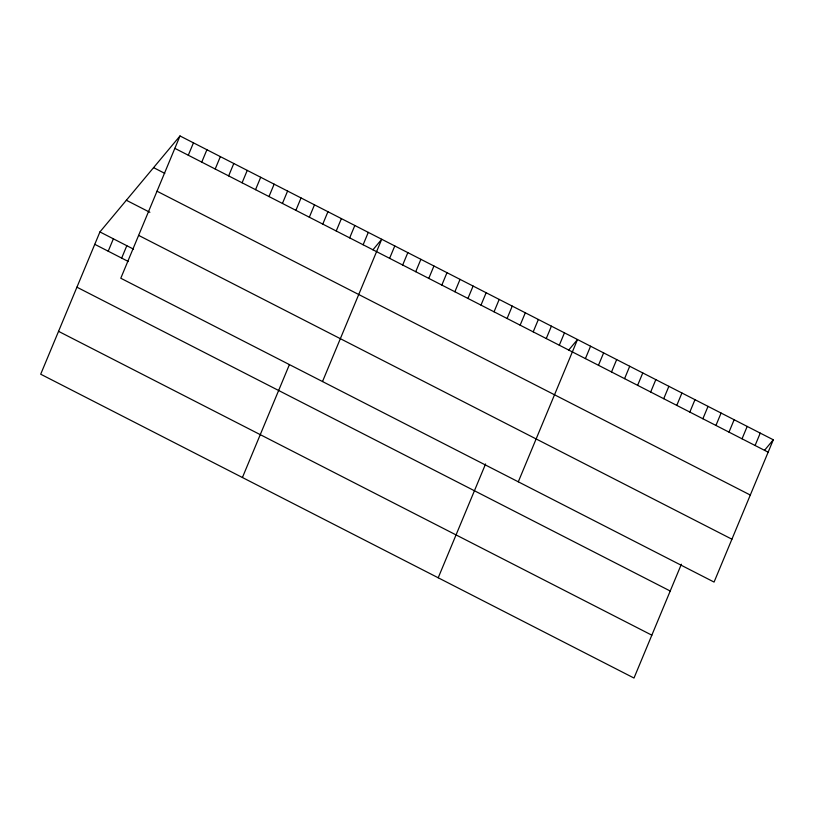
<?xml version="1.0" encoding="UTF-8"?>
<svg xmlns="http://www.w3.org/2000/svg" width="814" height="814" viewBox="0 0 814 814"><rect width="100%" height="100%" fill="white"/><g stroke="black" fill="none" stroke-linecap="round" stroke-linejoin="round"><path stroke-width="1.22" d="M180.006 135.958L120.787 278.235L714.071 582.071L773.3 439.794L180.006 135.958L99.929 231.929L40.7 374.206L633.994 678.042L681.369 564.224M108.211 251.211L113.37 238.817M121.662 258.099L126.821 245.706M188.299 155.23L193.457 142.847M201.75 162.118L206.909 149.735M215.201 169.007L220.35 156.624M228.642 175.895L233.801 163.502M242.094 182.784L247.253 170.391M255.545 189.672L260.694 177.279M268.986 196.55L274.145 184.168M282.438 203.439L287.596 191.056M295.889 210.327L301.038 197.944M309.33 217.216L314.489 204.833M322.782 224.104L327.94 211.711M336.233 230.993L341.381 218.6M242.419 477.513L289.346 364.764M349.674 237.871L354.833 225.488M363.125 244.76L368.284 232.377M322.507 381.542L381.725 239.265L372.924 249.817M389.621 258.333L394.78 245.95M402.676 265.018L407.834 252.635M415.73 271.703L420.889 259.31M428.785 278.388L433.933 265.995M441.839 285.073L446.988 272.68M454.884 291.758L460.042 279.365M467.938 298.443L473.097 286.05M480.993 305.118L486.151 292.735M494.047 311.803L499.196 299.42M507.091 318.488L512.25 306.105M520.146 325.173L525.305 312.79M533.201 331.858L538.359 319.475M438.207 577.777L485.582 463.96M546.255 338.543L551.414 326.16M559.31 345.228L564.458 332.845M518.294 481.807L577.513 339.53L568.701 350.081M585.408 358.598L590.567 346.215M598.463 365.283L603.622 352.889M611.518 371.967L616.676 359.574M624.572 378.652L629.721 366.259M637.616 385.337L642.775 372.944M650.671 392.022L655.83 379.629M663.725 398.697L668.884 386.314M676.78 405.382L681.929 392.999M689.834 412.067L694.983 399.684M702.879 418.752L708.038 406.369M715.933 425.437L721.092 413.054M728.988 432.122L734.147 419.739M742.042 438.807L747.191 426.424M755.087 445.492L760.245 433.109M764.488 450.346L773.3 439.794M174.857 148.352L768.141 452.177M153.581 167.633L164.784 173.372M157.01 191.209L750.305 495.044M126.353 200.264L149.888 212.312M138.624 235.378L731.918 539.204M99.929 231.929L133.547 249.155M94.77 244.322L128.388 261.538M76.923 287.189L670.217 591.015M58.547 331.349L651.831 635.174"/></g></svg>
